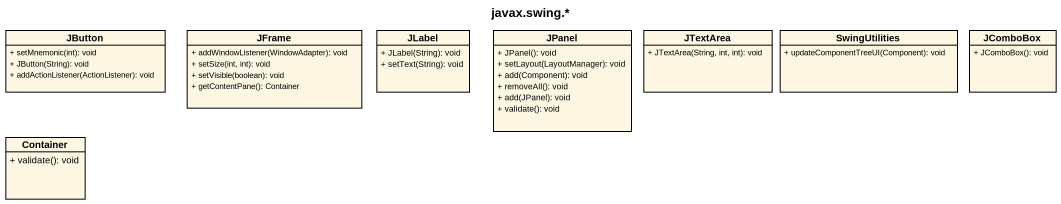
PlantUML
@startuml
title javax.swing.*
hide circle
hide empty members
skinparam classAttributeIconSize 0
class JButton {
  + setMnemonic(int): void
  + JButton(String): void
  + addActionListener(ActionListener): void
}
class JFrame {
  + addWindowListener(WindowAdapter): void
  + setSize(int, int): void
  + setVisible(boolean): void
  + getContentPane(): Container
}
class JLabel {
  + JLabel(String): void
  + setText(String): void
}
class JPanel {
  + JPanel(): void
  + setLayout(LayoutManager): void
  + add(Component): void
  + removeAll(): void
  + add(JPanel): void
  + validate(): void
}
class JTextArea {
  + JTextArea(String, int, int): void
}
class SwingUtilities {
  + updateComponentTreeUI(Component): void
}
class JComboBox {
  + JComboBox(): void
}
class Container {
  + validate(): void
}
@enduml
